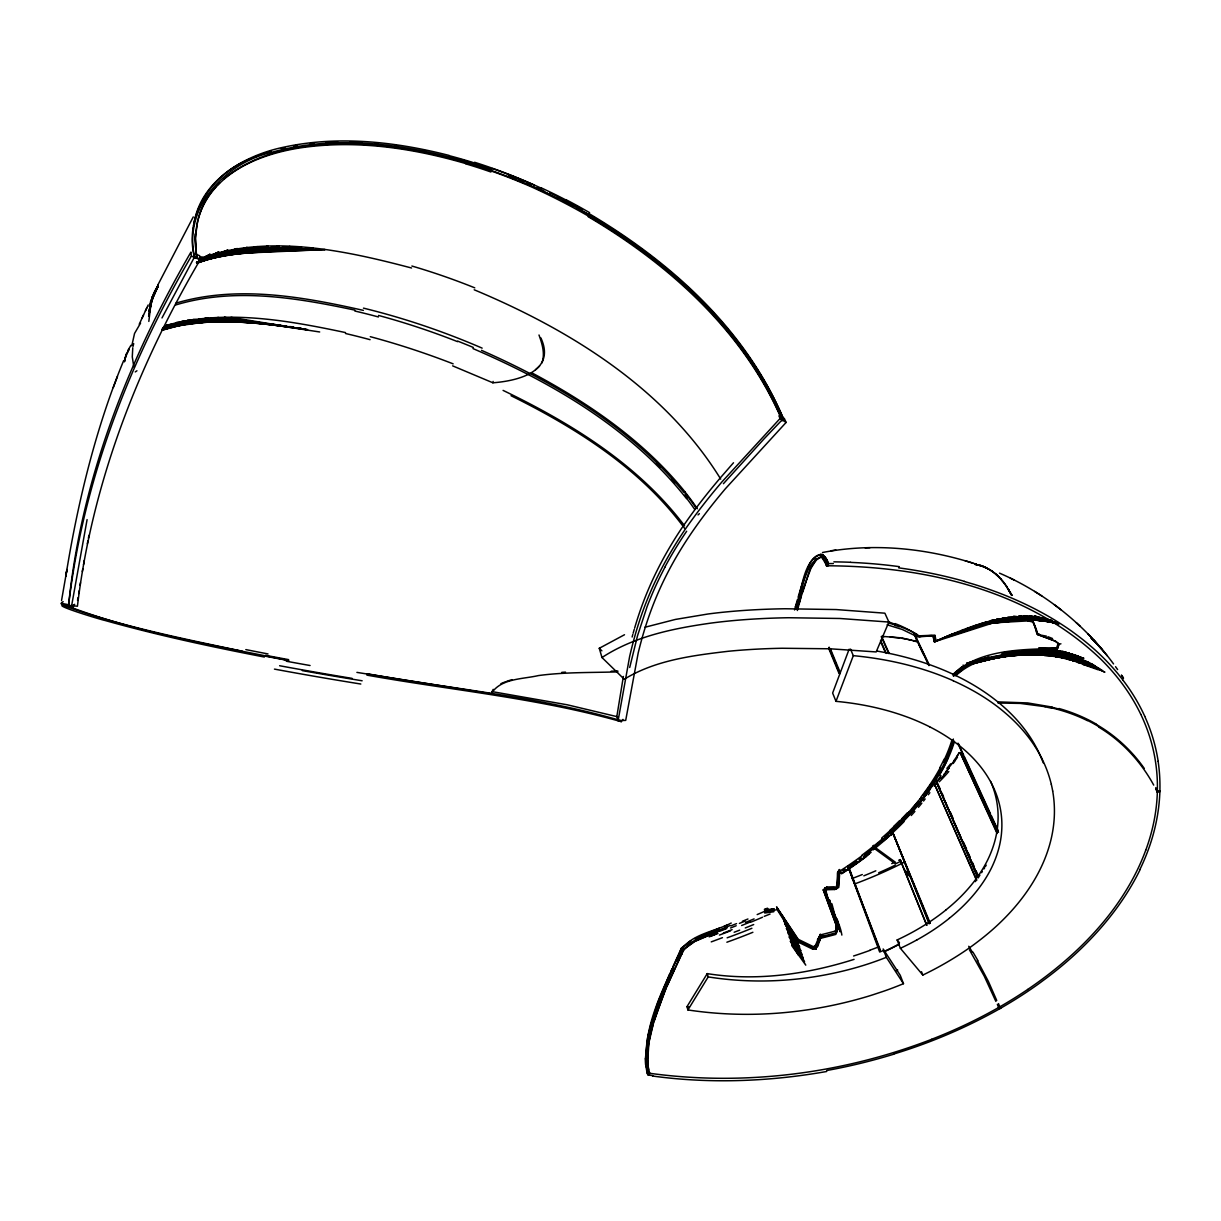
<?xml version="1.0" encoding="UTF-8"?>
<svg xmlns="http://www.w3.org/2000/svg" width="1221" height="1221" viewBox="0 0 1221 1221"><rect width="100%" height="100%" fill="white"/><g stroke="black" fill="none" stroke-linecap="round" stroke-linejoin="round"><path stroke-width="1.5" d="M645.39 1058.775L647.695 1037.362M195.024 234.05L195.818 250.229M835.622 931.318L836.11 924.923L823.305 889.941L824.816 889.346L838.049 925.472L836.461 932.829L836.538 925.961L823.305 889.941L826.663 887.026L834.401 886.782M839.499 869.917L837.957 872.298L837.392 883.378M840.674 871.382L839.132 873.748L838.384 886.156L836.629 888.766L835.515 887.408L837.27 884.782M836.461 932.829L835.683 930.234L837.148 925.884M192.949 232.204L193.3 227.854M131.792 345.802L134.554 333.44L140.598 323.046M132.784 347.726L132.28 356.883L133.806 366.788M148.825 321.428L150.946 303.815L148.641 316.315L152.594 297.039L148.87 311.37L155.052 290.674L158.303 284.737L149.496 306.608L150.519 302.045L153.663 293.498L158.242 285.699M193.59 225.977C199.267 181.364 243.605 155.357 284.035 147.131C338.614 135.287 395.528 141.758 449.13 155.433M781.333 416.498L784.34 418.482L786.095 422.451L725.396 488.736A580.83 393.208 -27.6 0 0 716.3 499.74A516.681 355.708 -27.2 0 0 707.6 510.76A470.848 328.052 -26.8 0 0 702.044 518.131A445.924 312.683 -26.6 0 0 696.687 525.503A424.236 299.114 -26.4 0 0 689.041 536.584A402.884 285.592 -26.2 0 0 681.883 547.695A389.591 277.06 -26.1 0 0 673.107 562.576A384.752 273.931 -26 0 0 667.124 573.778A389.621 277.091 -26.1 0 0 659.905 588.766A403.128 285.836 -26.2 0 0 655.067 600.045A434.02 305.708 -26.7 0 0 648.03 618.91A473.611 330.815 -27.3 0 0 644.367 630.25A522.329 361.187 -27.9 0 0 641.117 641.59A592.109 403.647 -28.9 0 0 638.201 652.93L625.701 720.39L618.101 720.665L629.624 656.562A631.303 427.762 -29.3 0 1 632.432 645.07A570.833 391.575 -28.5 0 1 634.493 637.393L635.576 633.546A495.054 344.933 -27.5 0 1 639.132 622.008A469.154 328.632 -27.1 0 1 641.727 614.316A445.894 313.873 -26.8 0 1 644.535 606.623A406.013 288.232 -26.2 0 1 687.148 526.51A444.658 312.591 -26.6 0 1 692.566 519.017A466.941 326.404 -26.8 0 1 698.107 511.507A491.529 341.407 -27 0 1 703.861 504.029L706.791 500.289A561.996 383.241 -27.4 0 1 715.888 489.102A616.758 414.575 -27.8 0 1 722.145 481.654L780.082 418.482L778.906 415.827M648.885 1043.238L647.664 1061.171M68.59 605.372C83.013 481.288 128.663 363.507 191.361 256.105L190.949 252.091C128.007 360.653 81.074 479.838 68.59 605.372L77.427 606.226C92.079 483.073 137.668 366.269 200.168 259.783L199.725 255.769L196.215 254.289M77.549 600.411L77.991 597.695M78.663 593.589L79.121 590.857M80.021 585.378L80.479 582.631M61.554 600.488L66.957 569.49L65.797 576.266C77.32 504.716 95.207 429.258 123.687 360.531M665.827 988.888C655.982 1015.46 643.055 1044.382 649.251 1073.228L648.305 1075.029L652.747 1075.609M82.326 571.596L82.799 568.833M83.516 564.667L84.249 560.5M649.16 1041.589L653.327 1023.717M826.419 565.75L826.205 562.484L827.884 562.27L828.464 563.598L828.097 565.613L826.419 565.75L826.205 562.484L827.884 562.576M623.382 676.449L616.849 716.391L618.101 720.665M125.153 357.982L124.435 361.843L126.282 354.182L125.153 357.982L129.029 349.313L126.251 354.288M1157.569 791.04L1159.874 790.75L1159.66 791.864L1157.355 792.154L1155.799 787.606M87.317 543.772L87.866 540.964M452.64 365.857L492.872 382.784L493.131 381.41M88.4 538.156L88.95 535.347M87.088 519.612L71.673 605.463L74.328 604.929M133.089 346.352L133.684 343.605M648.061 1035.561L648.458 1033.76M648.87 1031.928L649.313 1030.081M794.55 609.966L797.466 599.542M649.786 1028.204L657.997 1002.227L669.917 973.366M797.344 610.515L803.616 587.927L810.637 569.123M796.061 608.791C802.762 593.727 803.326 563.69 820.451 557.188M797.649 608.76L798.32 606.226M795.405 606.639C802.823 590.903 802.044 561.248 820.543 554.487M629.715 667.475L637.515 635.79L647.176 606.41A419.23 297.985 -26 0 1 651.083 596.642A396.443 283.18 -25.7 0 1 661.095 574.709L664.819 567.414M646.642 1064.987L647.374 1069.886L649.862 1073.396L648.992 1075.045L647.267 1073.625L648.763 1069.901L648.153 1066.33M798.992 603.754L800.991 596.626M541.971 362.851C545.253 353.647 542.139 343.773 538.995 334.997M633.165 633.18L634.248 629.334M798.137 597.145L801.449 586.019M819.734 940.842L821.229 935.683L820.359 934.172L815.475 945.298L813.507 946.748L798.259 939.315L776.541 906.882L798.748 940.872L813.842 948.229L816.452 946.092L821.229 935.683L817.78 946.397L812.881 949.251L797.679 941.849L777.09 909.599M836.126 929.593L837.133 926.159M647.267 1073.625L647.374 1069.886M1140.78 714.331A382.387 259.966 -19.1 0 0 1137.667 708.165A393.406 267.368 -18.8 0 0 1120.359 681.257A411.431 279.334 -18.5 0 0 1100.472 658.806C1028.265 589.804 924.358 566.193 827.121 565.781L827.762 563.568C823.503 546.52 810.683 557.524 807.92 568.33M653.891 1021.809L664.941 990.887L683.531 949.389L694.184 941.483L720.741 929.807M802.029 593.528C807.34 581.776 808.241 562.652 821.153 556.959L816.62 559.294L811.248 567.811M823.854 557.356L825.533 560.027L824.816 562.286L826.434 562.408L825.06 561.965L825.274 563.293L827.151 560.149L825.488 557.371M802.105 583.974L807.279 569.81M816.941 943.284L821.123 934.798M149.496 306.608L155.052 290.674M673.168 966.238L681.364 948.107L690.094 941.208M729.837 925.579C713.705 933.989 690.491 936.309 681.73 953.784L679.624 953.021C688.842 934.157 714.056 932.127 731.226 923.03M679.624 953.021L681.303 948.473L690.842 941.269M681.73 953.784L682.737 951.098M777.472 908.989L797.313 940.338L815.964 949.236L819.642 939.056L822.084 935.729M113.309 387.561L117.46 376.465M849.144 649.19L832.63 693.04L835.988 701.342A281.425 189.82 -17.9 0 1 905.188 716.315L908.851 717.643A275.702 186.157 -18 0 1 922.923 723.565A272.451 184.066 -18 0 1 929.608 726.77M835.988 701.342L853.296 655.692L850.503 649.084M666.788 986.461L681.944 953.754L681.471 952.029L680.112 951.907C663.614 988.232 642.322 1026.602 646.52 1067.795M644.749 627.304L675.396 619.429L707.997 613.995A395.619 268.681 -17 0 1 722.374 612.301L727.197 611.828A457.539 305.433 -16.7 0 1 741.712 610.607A506.349 333.516 -16.4 0 1 751.434 609.966A528.662 346.108 -16.2 0 1 761.141 609.462A563.446 365.415 -16 0 1 770.817 609.096A583.775 376.526 -15.9 0 1 785.24 608.76L836.095 609.554L884.889 613.186L888.888 622.054L876.159 651.938L830.066 648.794L782.02 648.259A544.673 349.893 -16 0 0 763.964 648.809A514.499 333.226 -16.2 0 0 754.929 649.251A485.866 317.155 -16.3 0 0 745.924 649.816A455.448 299.786 -16.5 0 0 736.965 650.488A424.42 281.761 -16.7 0 0 728.082 651.297C692.582 655.494 655.28 660.164 624.252 679.242L601.984 657.524L599.267 648.29L624.511 634.737M668.208 980.387L669.2 978.097M669.383 977.288C658.241 1003.494 646.565 1030.783 646.291 1059.706M491.727 692.612L493.192 689.331M158.303 284.737L150.519 302.045L154.731 293.895M139.24 324.237L148.184 304.945M670.97 971.046L672.054 968.696M142.094 318.025L143.513 314.987M145.391 310.912L146.795 307.906M672.542 970.344L673.626 967.994M677.029 960.881L680.585 953.632L680.112 951.907M827.716 564.361L825.06 561.965L827.685 561.263L826.037 564.575L827.716 564.361L828.097 565.613M158.196 284.325L193.254 216.926M161.996 317.948L194.398 257.158C184.035 215.323 211.859 173.245 250.824 158.684M647.695 1074.862L648.305 1072.084M127.701 350.763L130.922 345.329M157.097 288.446L151.908 297.68L155.937 291.392M840.842 871.794L839.605 873.961L838.751 887.484L834.721 889.499L826.968 889.727L823.87 891.467L827.594 888.598L837.209 887.621L838.049 874.221L840.369 870.802L839.315 869.505L837.469 872.756L837.209 887.621L834.721 889.499M830.387 648.809L840.292 672.756L839.789 673.595L829.135 647.191M835.332 931.165L837.499 927.578L838.384 928.494L836.217 932.05M916.94 641.391L914.239 633.684L928.906 664.163M914.941 633.852L913.751 634.477M903.479 983.683L886.339 957.325L883.149 948.961L900.274 975.335L903.479 983.683A265.003 182.417 -20.2 0 1 888.445 989.529A263.461 181.242 -20.2 0 1 883.348 991.33L873.015 994.749A278.113 192.246 -20.3 0 1 867.81 996.382C809.782 1013.781 747.893 1019.031 687.927 1009.95L686.98 1006.669L707.218 973.625C756.394 981.455 806.913 974.312 854.074 959.37M687.927 1009.95L708.195 976.907L707.218 973.625M817.444 939.758L820.222 935.271M934.63 781.608L935.835 779.67M883.79 950.381A207.372 96.077 -21 0 1 879.669 951.998L847.862 866.071L880.249 949.77M880.158 951.327L848.519 866.193M929.135 923.885L892.108 831.058L930.265 923.32M892.749 831.196L891.666 831.745M977.227 876.663L935.469 779.532L939.819 788.125M65.354 605.601L72.802 607.173L74.679 604.303M929.837 785.82L931.15 783.897M156.746 289.026L153.663 293.498L157.188 288.98M930.616 787.194L928.433 790.338M955.188 760.744L953.158 763.507M814.514 559.004L815.124 558.18M1006.592 586.507L1011.873 595.329L1007.752 588.476M366.895 675.121C451.663 690.292 538.14 698.061 621.199 721.672L622.969 719.383M158.165 286.63L155.784 289.499L158.303 286.798M216.178 186.401C198.397 205.128 192.231 232.601 197.024 257.631L194.398 257.158M723.412 483.684L764.117 438.797L782.188 419.795L783.5 420.039L774.816 400.717M539.59 366.025L535.485 369.81M733.5 462.759L720.573 477.594A615.476 414.484 -27.8 0 0 714.316 485.042A560.821 383.15 -27.5 0 0 705.25 496.214L702.319 499.938A490.491 341.315 -27 0 0 696.596 507.417A465.949 326.297 -26.8 0 0 691.071 514.926A443.711 312.5 -26.6 0 0 685.744 522.435A405.143 288.141 -26.2 0 0 683.073 526.175M943.818 774.572L944.672 773.641M683.226 949.755L694.963 941.406L726.77 927.823M902.64 821.061L904.089 819.566M900.106 820.771L902.029 818.803M940.307 778.235L936.202 781.822L978.189 877.64A179.746 122.848 -20.1 0 0 979.898 875.182M899.007 824.022L897.038 825.976A186.721 104.777 -36.9 0 1 884.63 837.347M217.277 185.134L219.719 182.784M1056.028 648.504C1021.946 649.374 978.815 649.358 952.792 674.587L953.464 676.098M962.041 666.666L953.509 674.526M956.623 674.389L967.383 665.186L1013.033 653.739L974.205 663.171L1004.242 655.28M698.03 514.911L699.389 513.675M955.753 675.732C980.57 652.304 1022.664 652.701 1054.837 650.686M917.719 642.048L928.372 664.041M223.382 179.243C261.782 147.314 314.789 142.323 362.851 144.307C421.016 147.588 477.96 163.492 531.196 186.767C636.309 234.386 735.546 311.492 782.188 419.795M872.633 846.122L873.702 845.314M998.656 1007.646L999.785 1006.867L1001.022 1007.844L999.892 1008.622L998.656 1007.646L997.343 1004.349M135.256 371.932L136.935 370.787M198.916 258.852C267.155 233.593 343.315 250 411.569 268.01M601.984 657.524C634.432 636.278 673.397 628.388 711.233 623.061A397.329 268.727 -17 0 1 725.671 621.352L730.509 620.863A459.478 305.433 -16.7 0 1 745.1 619.627A508.485 333.486 -16.4 0 1 754.853 618.986A530.876 346.062 -16.3 0 1 764.605 618.467A565.796 365.354 -16 0 1 774.328 618.085A586.187 376.434 -15.9 0 1 788.812 617.734L839.895 618.482L888.888 622.054M823.305 889.941L826.037 888.155M198.916 260.622L210.119 254.151L200.198 259.63M898.687 860.24L900.304 859.767L926.876 925.32M197.085 262.652L218.742 251.892L196.505 262.469M694.749 938.705L719.215 928.219M891.727 863.644L893.131 862.972M934.309 639.682L935.393 641.559C971.702 625.06 1011.461 609.218 1051.922 620.558M818.711 554.822L821.611 554.303A35.073 10.974 88.9 0 1 823.305 554.975M932.92 635.943L934.401 641.788L951.892 634.233L991.07 622.191M887.118 624.786L902.288 629.471L917.658 636.935L933.256 635.759L934.401 641.788L951.892 634.233M196.703 263.293L227.823 250.03L197.191 262.515M500.931 683.653L505.357 681.837M1032.569 620.97A300.763 154.853 -28 0 1 1035.255 627.899A291.956 150.336 -28 0 1 1036.598 632.631L1037.468 634.493L1039.102 633.836M581.471 210.638C666.3 258.959 744.428 327.915 783.653 419.108L781.806 419.841C744.032 331.761 669.429 264.575 588.171 216.682M782.051 420.741L783.882 420.009L783.653 419.108M198.916 258.013L201.969 256.807M252.274 158.013L259.951 154.975M724.251 926.22L726.785 925.228M931.699 1039.3C842.368 1073.793 744.23 1086.293 649.251 1073.228M161.889 330.281L184.569 324.206L162.347 329.624M197.97 262.881L237.317 248.519L196.902 262.607M765.552 911.828L768.055 910.927M827.685 561.263L824.816 562.286L822.985 559.187M934.401 641.788L993.238 622.863L1031.47 620.695L1033.47 622.847A297.817 153.144 -28.1 0 1 1036.751 632.157M980.142 660.103L988.918 657.035M764.392 909.294L767.551 908.195M948.992 636.446L985.179 624.404L955.158 633.516L991.788 622.512C1011.751 617.536 1033.088 615.094 1052.838 622.573L1028.326 617.75L1007.859 617.093M261.492 154.365L271.169 151.19M175.855 304.914C234.173 287.271 296.581 297.71 354.868 310.134M176.038 303.113C237.21 284.951 302.518 296.657 363.37 310.378M933.638 639.987L935.301 639.453M197.1 262.958L247.222 247.405L196.52 262.393M506.822 681.242L512.057 679.654M213.538 321.734L166.361 325.351C225.046 309.111 287.179 320.207 345.528 332.585M162.057 330.143L176.511 325.778L162.042 329.517M765.643 910.698L768.681 909.782M766.498 910.958L769.154 910.225M765.155 909.431L767.811 908.714M987.972 657.554L966.559 663.293L980.295 659.416M1002.243 653.723L1018.497 650.961L1003.967 652.548L1018.726 651.007M967.383 665.186L1009.553 653.876M987.835 657.478L973.458 661.248L980.646 659.508M1002.197 653.693L1018.711 651.068M196.612 262.546L257.478 246.642L208.715 258.745L278.968 246.23L217.857 256.349M199.679 260.989L205.097 259.646M1009.355 652.548L1012.957 651.678L1009.309 652.533M1060.927 643.803L1059.248 644.215L1054.868 641.056L1037.468 634.493L1036.827 632.127M648.168 1072.664L649.557 1072.328M822.527 552.503C873.641 542.658 927.273 548.122 976.541 564.316M199.756 261.08L268.071 246.26L212.423 257.662M281.303 148.474L284.829 147.726M162.454 328.785L184.569 324.206M162.301 328.937L193.086 322.97L187.973 323.702M1014.819 653.327L1053.692 651.907L1072.328 653.937L1049.907 651.388L1014.819 653.327L1046.076 650.976L1069.352 653.037C1039.575 649.496 1009.843 654.288 980.951 661.37L1020.023 652.914L1049.907 651.388L1066.345 652.228L1038.277 650.442L1060.21 650.824L1042.2 650.656L1013.186 653.525L1046.076 650.976L1063.293 651.48L1042.2 650.656L1007.844 654.212M1025.167 652.655L987.621 659.798C1016.025 651.373 1046.107 650.076 1075.274 654.899L1057.432 652.533L1032.066 652.548M194.353 256.822L196.55 256.456L197.069 257.952L194.872 258.333C182.219 207.478 225.687 162.439 272.771 152.014C336.401 134.417 404.197 143.803 466.62 161.828M492.872 382.784C517.628 380.998 556.486 371.505 540.842 337.866M293.681 145.925L297.329 145.33M163.004 327.854L193.086 322.97M830.952 550.778L835.851 550.015M162.942 327.93L207.631 321.688M212.301 257.417L290.155 246.55L230.937 254.212M1013.567 655.646L1045.13 653.159L1083.897 658.241L1068.39 654.99L1040.231 652.808L1007.203 656.349L1040.231 652.808L1081.058 657.051C1052.395 650.106 1022.801 652.625 994.23 658.424L1030.249 652.548L1000.747 657.28C1026.327 652.838 1052.578 650.335 1078.189 655.936L1061.125 653.25L1032.066 652.594M223.535 255.158L227.228 254.685M310.317 143.544L314.072 143.101M209.539 321.657L163.568 326.77L202.03 322.054L196.673 322.603M1015.292 620.756L986.98 623.794L1011.873 620.848M223.809 255.403L301.587 247.237L241.025 253.022M233.455 253.739L237.24 253.373M166.361 325.351L207.616 321.764M1026.327 619.841L991.788 622.512L961.278 630.799L996.534 621.367L1026.327 619.841L1039.895 620.405L1010.5 618.879L985.118 622.145L1015.033 618.36L1039.895 620.405M826.785 563.72L828.464 563.598M233.501 254.075L313.232 248.245L243.315 252.732M63.171 601.694L61.569 602.609M561.767 672.359L565.521 672.13M992.856 621.657L1027.548 619.642M209.997 321.764L171.215 323.886L218.025 321.764M1014.743 651.236L1018.512 651.037M617.78 671.871C591.315 672.74 564.728 672.008 538.4 675.579C522.695 679.227 500.427 678.311 491.254 693.787L356.898 672.389M1023.961 617.795L996.641 619.169L1019.52 617.994L1049.663 621.871L1023.961 617.795L1046.458 621.291L1019.52 617.994L990.918 620.543L1015.033 618.36L1043.192 620.787M1049.953 653.678L1019.856 655.143C1045.222 653.052 1073.061 652.014 1095.435 666.117L1068.573 657.28L1045.13 653.159M232.005 253.617L237.698 253.373M241.499 253.205L325.091 249.603L259.02 251.892M617.841 671.001L611.202 671.199M1046.519 648.962L1055.936 648.565M325.671 142.216L337.561 141.789M242.017 252.472L251.465 252.152M208.44 321.749L176.312 322.573L226.587 321.734M998.137 701.892L1027.685 702.93L1052.105 707.066M997.954 703.006L1020.283 703.418L1045.084 706.684M1027.441 651.495L1056.837 650.885L1056.165 648.794A225.931 73.718 -28.6 0 0 1057.874 644.291M865.094 547.786L869.917 547.71M1002.288 618.009L1028.326 617.75L1049.663 621.871M1053.509 648.962L1038.705 648.305L1056.226 648.122M217.17 321.444L181.624 321.413L252.152 322.085L246.825 321.779M827.762 563.568L833.333 563.568M1038.201 654.975L1064.025 656.15L1082.325 659.706L1059.401 655.158L1032.172 654.807L1059.401 655.158L1078.906 658.378L1054.715 654.334L1026.067 654.868L1054.715 654.334L1075.457 657.142L1064.773 654.074L1035.271 652.609M1038.277 650.442L1060.21 650.824M1038.705 648.305L1057.417 648.641L1039.01 648.9L1050.197 648.962M1056.837 650.885L1027.029 650.335L988.964 657.432L963.705 666.651L963.125 665.033M882.6 636.706L883.897 636.736M228.006 321.459L187.134 320.39L251.679 322.588L198.779 318.818L276.16 324.847M239.148 321.749L252.152 322.085M202.35 319.108L207.967 319.307M349.694 141.804L362.072 142.247M232.707 321.489L192.857 319.536L264.774 323.596L257.249 322.939M238.4 321.764L251.679 322.405M890.277 637.041L899.877 638.049M825.533 560.027L827.151 560.149M253.693 322.68L204.884 318.238L285.867 326.19M257.448 323.016L264.957 323.702M270.589 324.221L276.221 324.725M680.585 953.632L681.944 953.754M289.636 326.556L293.406 326.923M374.633 143.132L378.266 143.513M265.384 323.794L211.172 317.811L293.864 327.503M269.124 324.206L276.602 325.03M280.342 325.442L285.958 326.053M297.619 327.945L301.389 328.388L297.726 327.823M284.676 326.144L217.628 317.521L307.646 329.716L304.075 329.044M288.415 326.633L294.002 327.35M934.324 635.958L931.425 635.576A215.69 175.03 -68.2 0 0 919.856 636.477M394.719 145.452L398.412 145.94M648.565 1073.213L649.862 1073.396M292.933 327.426L224.237 317.384L319.688 331.975M296.642 327.961L300.351 328.51M686.98 1006.669L688.751 1006.928M62.378 603.51L68.483 604.7M708.195 976.907C757.692 984.752 808.867 981.135 856.989 967.353A226.099 156.059 -20.2 0 0 861.293 966.07L862.728 965.643A221.856 152.946 -20.2 0 0 873.992 961.934A213.919 147.1 -20.2 0 0 880.89 959.431L882.264 958.912A212.851 146.352 -20.2 0 0 886.339 957.325M491.834 691.574L567.322 704.807L617.536 716.773M230.998 317.368L306.868 329.746M902.166 638.385L906.593 639.178M367.246 673.748C451.617 689.102 537.927 696.413 620.497 720.512L621.199 721.672M1069.657 654.609L1073.198 655.204M1037.468 634.493L1046.458 636.156M288.477 660.454C213.309 645.07 136.34 632.829 64.621 604.899M264.362 657.035C210.699 646.687 157.219 635.149 104.594 620.36C103.648 620.466 37.912 600.808 71.322 606.074L72.802 607.173M422.573 150.168L426.312 150.9M1028.021 620.97L1033.195 621.993A297.68 153.419 -27.9 0 1 1037.346 632.615M242.307 651.251C182.25 638.369 121.23 626.556 63.523 605.448M935.011 780.234L936.11 779.67A167.674 99.008 -35.8 0 0 941.727 769.963M907.661 639.392L911.843 640.353M1051.54 620.421L1034.492 615.964L1056.302 622.802M1073.503 658.623L1077.151 659.599M912.85 640.613L916.773 641.742M1057.355 623.794L1036.888 618.131L1018.772 615.933L1041.086 618.574L1057.264 623.687M459.218 159.081L464.163 160.485M465.873 163.614C412.149 147.924 355.082 139.484 299.328 148.031C261.676 154.044 220.329 170.268 202.747 206.67A103.419 88.11 32.4 0 0 197.543 221.566L195.345 238.126L196.55 256.456M964.346 581.486L973.854 584.294A462.606 312.194 -17.6 0 1 987.774 588.858L992.307 590.476A449.862 304.258 -17.8 0 1 1071.962 631.394L1075.289 633.867A433.562 293.849 -18.1 0 1 1088.14 643.955A420.665 285.47 -18.3 0 1 1118.177 674.038L1122.771 679.853M679.838 952.472L682.218 953.174M917.704 636.019L919.856 636.675M965.078 560.698L973 563.171M894.962 625.335L899.297 626.739M467.46 161.462L490.476 168.971M1058.607 624.145L1041.086 618.574L1024.098 615.705L1045.207 619.169L1058.729 624.038M918.1 641.742L901.357 637.866L881.562 636.309L889.041 653.174M1095.435 666.117L1077.441 660.042L1055.722 656.791L1073.045 658.577L1088.979 662.698L1068.573 657.28L1044.138 655.356L1064.025 656.15L1085.683 661.156L1068.573 657.28L1049.984 655.967L1073.045 658.577L1092.23 664.361L1077.441 660.042L1061.354 657.844L1081.76 661.675L1098.579 667.994L1081.76 661.675L1066.895 659.126L1085.988 663.461L1101.663 669.978L1085.988 663.461L1072.328 660.622L1090.155 665.414L1104.684 672.069L1090.155 665.414L1077.639 662.362L1094.23 667.521L1082.859 664.331L1098.213 669.81M1087.758 663.659L1091.253 664.896M1058.47 623.977L1045.207 619.169L1029.334 615.72L1049.266 619.932L1056.089 622.71M680.326 951.861L682.432 952.639M1047.969 636.736L1052.502 638.522M508.455 175.656L516.59 178.877M474.206 289.789C570.283 329.929 664.941 388.644 720.711 479.09M191.361 256.105L200.168 259.783M810.301 946.428L815.964 949.236M518.223 179.533L523.061 181.593M526.282 182.967L531.12 185.043M472.97 348.58C553.159 383.028 631.776 429.105 686.492 498.58M481.501 350.32C556.974 383.623 630.463 427.548 683.531 491.91M999.495 573.137C1044.672 592.612 1084.401 624.328 1113.552 663.934M537.515 187.958L543.925 190.873M807.31 945.283L811.248 947.145M503.083 390.399C571.245 423.229 638.354 464.636 684.584 525.824M511.019 395.711C576.48 428.128 640.888 468.803 684.722 528.495M1014.163 580.036L1010.316 578.144M986.064 567.689L987.987 568.696M562.82 200.229L573.687 205.983M531.501 372.664C588.965 403.205 644.032 441.086 685.21 492.109M576.77 207.677L581.394 210.195M989.712 569.658L985.988 567.811A103.174 64.133 -59.6 0 0 978.784 565.033A100.412 62.271 -58.5 0 1 980.6 565.659M587.469 213.706L590.506 215.461M917.169 634.783L918.986 635.836L934.904 635.149A183.867 97.741 -39.1 0 1 936.019 641.284M589.102 213.644C671.153 262.21 746.87 330.326 783.882 420.009M1096.29 724.435C1115.246 735.332 1131.684 750.503 1144.245 768.406M593.528 217.216L596.52 219.032M599.496 220.864L605.463 224.496M822.618 557.402L823.626 558.119M1098.976 727.258C1122.007 741.147 1140.841 761.538 1153.708 785.088M989.544 569.551L993.085 571.871A112.515 69.933 -59.9 0 0 987.926 568.803M61.798 604.166L61.172 603.769A81.502 2.473 16.6 0 1 62.149 603.433M1034.614 591.407L1041.834 595.97M611.309 228.281L615.705 231.105M780.082 418.482L786.095 422.451M617.17 232.051L627.197 238.858M991.162 570.726L994.718 573.107M631.44 241.85L635.637 244.856M639.85 247.863L645.314 251.984M648.061 254.044L654.792 259.279M992.826 571.871L994.627 573.229A125.336 77.869 -60 0 1 999.312 577.564M1054.288 604.624L1061.278 609.966M822.008 557.325L823.671 558.897M658.791 262.454L661.461 264.575M1059.217 644.032L1055.631 641.193L1038.918 634.966L1037.117 632.722M895.497 862.301L874.419 846.916L873.336 847.74L894.428 863.11M815.475 945.298L816.452 946.092L812.881 949.251L813.507 946.748M994.459 573.107L996.321 574.45M666.635 268.91L678.113 278.77M904.547 869.932L909.004 873.915M996.138 574.328L1000.961 578.998M996.061 574.45L999.266 577.274M905.723 872.71L910.149 876.754M1080.173 626.266L1076.312 622.695M687.454 287.24L694.306 293.742M599.267 648.29L601.877 650.854M656.501 463.049L660.378 466.91M706.211 305.662L713.827 313.736M1094.077 640.369L1087.88 633.836M999.175 577.38L1000.869 579.105M671.474 478.678L675.015 482.646M1103.937 651.663L1093.924 640.247L1107.34 655.86M1000.777 578.891L1002.441 580.708M1000.686 578.998L1006.501 586.278M719.993 320.543L724.755 326.053M945.802 910.072A161.141 109.753 -20.4 0 1 940.414 914.27A163.385 111.355 -20.3 0 1 934.813 918.329A167.643 114.408 -20.3 0 1 929.013 922.282A171.749 117.323 -20.3 0 1 919.917 927.945A177.366 121.367 -20.3 0 1 913.629 931.562A182.692 125.198 -20.2 0 1 903.861 936.705A189.453 130.098 -20.2 0 1 897.13 939.956L899.495 942.78M897.13 939.956L900.381 948.305L922.832 975.06A238.263 162.698 -20.3 0 0 951.418 959.584A224.985 153.083 -20.3 0 0 970.252 947.267A219.047 148.84 -20.3 0 0 977.334 942.017A214.148 145.299 -20.4 0 0 990.796 931.15A208.348 141.193 -20.4 0 0 1008.882 913.781A205.22 138.919 -20.5 0 0 1045.924 856.013A213.583 144.78 -20.3 0 0 1051.892 835.591A224.115 152.121 -20.1 0 0 1054.425 811.553A237.332 161.279 -19.8 0 0 1052.685 791.071M727.136 328.8L735.073 338.568M1002.258 580.586L1003.891 582.509M837.957 872.298L839.132 873.748M685.027 494.795L687.133 497.527M738.323 342.796L749.786 358.425M1003.799 582.615L1005.31 584.401M777.182 908.912L780.28 913.155M1115.536 666.666L1117.612 669.566M791.62 945.451L805.768 965.139L788.98 936.873L803.326 957.966L786.37 928.403L800.915 950.854L785.103 924.221L782.569 915.964L799.709 947.328L783.821 920.085L798.519 943.818L789.651 928.021L798.503 955.234L790.292 941.147L804.547 961.553L787.667 932.63L802.121 954.41L785.103 924.221M1005.204 584.508L1006.684 586.401M1121.427 675.152L1123.503 678.235L1121.611 675.396M750.747 359.874L758.333 371.413M1006.409 586.385L1011.797 595.436M760.134 374.328L761.935 377.228M969.459 949.862L984.248 976.144L995.878 1001.388M1007.936 588.598L1011.644 595.253M826.663 887.026L827.594 888.598L825.365 890.887L824.816 889.346M841.864 935.088C839.361 918.726 827.441 905.707 825.93 889.117L824.77 887.698L825.93 894.81L832.02 910.759L830.463 905.57M763.674 380.143L767.856 387.454M977.319 960.5L988.4 981.455L996.748 1000.472M768.696 388.919L774.099 399.236M1155.631 788.72L1157.355 792.154M825.365 561.691L827.121 565.781M914.239 633.684L928.952 665.613M918.513 643.757L923.229 653.998M958.271 743.36L963.735 755.295M964.468 756.898L990.475 813.751M991.238 815.445L998.183 830.616M957.829 743.375L998.488 832.34M996.809 831.898L960.118 752.487L997.084 833.5M881.272 636.675L888.735 653.54M880.539 640.445L886.263 653.388M880.967 642.429L885.256 652.136M942.047 793.192L943.528 796.58M950.289 811.996L953.326 818.925M963.644 842.459L966.544 849.068M967.994 852.38L970.222 857.463M972.45 862.53L973.931 865.918M976.159 871L977.639 874.389M936.583 781.898L944.688 800.381M945.436 802.09L952.929 819.199M953.693 820.939L961.324 838.354M962.041 839.972L969.871 857.859M970.603 859.508L976.403 872.756M935.469 779.532L978.464 877.64M976.8 880.188L933.76 782.447L976.418 880.097A181.044 123.764 -20 0 1 975.274 881.623M828.952 647.603L839.789 673.595M829.135 649.465L839.025 673.427M892.108 831.058L929.669 923.305M929.395 923.091L892.337 831.577A184.096 104.411 -36.7 0 0 902.914 821.229M900.045 859.553L926.617 925.121M648.519 1073.87L648.992 1075.045M998.488 1003.586L999.785 1006.867M921.519 971.733L922.832 975.06M847.862 866.071L880.234 951.373M1032.6 620.283L1033.47 622.847M832.569 912.438L836.95 925.884M831.913 903.784L838.384 928.494L829.486 899.938L840.124 931.776L837.179 919.092M647.023 1070.313L647.618 1072.725M647.573 1068.772L647.847 1070.069M195.986 251.74L197.069 257.952M645.68 1064.605L646.855 1071.687M632.127 637.011A569.627 391.468 -28.5 0 1 632.814 634.462M634.63 628.052A494.017 344.81 -27.5 0 1 637.789 617.811A468.162 328.525 -27.1 0 1 640.384 610.118A444.948 313.766 -26.8 0 1 643.177 602.441A405.143 288.141 -26.2 0 1 682.234 527.426M449.084 155.647A550.839 519.383 71.2 0 1 474.42 162.958M465.827 163.858A564.285 532.02 71.1 0 1 490.949 172.008M466.666 161.63A566.391 534.432 71.8 0 1 491.895 169.811M474.603 162.286A576.602 544.444 72 0 1 516.59 177.457A593.147 558.897 70.7 0 1 541.361 188.248M491.376 170.543A581.455 548.763 71.8 0 1 524.648 183.409M492.277 168.483A585.821 553.006 72 0 1 533.913 184.966M524.725 183.165A592.124 556.776 69.7 0 1 557.325 198.199M533.241 186.782A594.673 558.546 69.1 0 1 549.526 194.337M541.468 187.958A596.016 558.959 68.4 0 1 565.766 199.908M550.122 192.826A593.284 554.136 67 0 1 582.066 209.401M557.524 197.68A587.728 547.573 66.1 0 1 589.148 214.682M565.888 199.618A589.606 548.473 65.6 0 1 589.59 212.652M354.838 311.019A599.557 467.353 33.9 0 1 378.403 316.956M363.476 308.135A619.825 482.051 33.8 0 1 482.158 348.138M378.525 315.445A624.053 486.279 33.8 0 1 457.57 341.651M457.692 341.117A608.348 462.988 33.2 0 1 473.29 347.451M684.004 491.804A209.203 116.239 34.8 0 1 696.168 508.119M685.134 492.124A209.676 121.825 34.2 0 1 697.359 508.73M686.828 498.534A203.251 110.714 35.3 0 1 694.703 509.401M64.133 605.601A82.585 1.725 15.2 0 1 67.491 606.196M268.025 653.937A600.076 112.698 8.2 0 1 245.818 649.587M288.721 660.592A638.4 119.78 8.2 0 1 265.72 656.272M288.644 659.63A635.225 119.337 8.2 0 1 265.598 655.311M360.821 684.035A667.643 119.627 8.2 0 1 274.45 669.108M310.073 665.521A655.723 120.513 8.3 0 1 286.263 661.217M362.133 680.784A668.696 110.211 8.4 0 1 302.274 670.604M411.874 266.025A620.36 532.295 42.2 0 1 474.755 287.851M352.136 678.388A668.177 117.292 8.3 0 1 279.609 665.735M664.728 567.399A402.182 286.92 -25.7 0 1 686.66 531.242M345.512 333.501A608.47 448.473 30.9 0 1 370.1 339.682M370.284 336.675A627.426 463.675 31 0 1 453.128 363.843M987.911 568.833A108.226 67.277 -58.7 0 0 984.355 567.2A103.22 64.179 -59.6 0 0 978.937 565.201M980.86 565.628A104.502 64.972 -59.6 0 1 986.263 567.78M980.707 565.445A104.426 64.911 -59.6 0 1 986.095 567.643M977.029 564.85A101.221 62.836 -58.7 0 1 980.784 565.796M974.938 564.361A100.412 62.271 -58.5 0 1 976.861 564.713M977.09 564.697A98.962 61.538 -59.4 0 1 978.967 565.155M975.014 564.178A100.229 62.332 -59.6 0 1 976.922 564.56M975.152 564.407A98.458 61.111 -58.9 0 1 977.059 564.758M900.9 861.187A188.431 71.291 -17.2 0 1 895.237 863.995M895.085 865.246A189.56 70.482 -17.4 0 1 878.647 872.801M875.808 870.817A192.811 65.262 -18.1 0 1 863.827 875.823M899.144 944.001A209.554 144.368 -19.8 0 1 891.62 947.878A216.148 149.191 -19.8 0 1 883.912 951.556M862.301 874.541A195.436 60.775 -18.5 0 1 851.846 878.632M905.341 861.644A192.414 70.711 -17.5 0 1 855.845 883.516M899.328 944.245A203.876 140.217 -19.9 0 1 893.299 947.359A212.637 146.596 -19.8 0 1 890.262 948.885A217.063 149.847 -19.8 0 1 884.065 951.831M934.202 782.493A169.78 99.801 -36 0 1 931.058 787.255M928.769 790.399A172.665 100.671 -36.2 0 1 914.086 809.08M913.629 808.913A177.366 101.816 -36.6 0 1 903.952 819.489M901.754 820.604A184.05 103.312 -36.9 0 1 891.284 830.814M934.508 782.569A172.39 100.748 -36.2 0 1 910.347 813.842M910.072 813.72A175.61 101.374 -36.4 0 1 905.86 818.268M905.051 817.887A180.113 102.243 -36.7 0 1 902.182 820.848M959.202 752.655A195.207 77.961 -21.5 0 1 953.738 760.866M954.105 760.82A190.323 75.641 -21.7 0 1 948.381 768.146M949.038 768.085A183.028 72.909 -21.5 0 1 945.878 771.764M948.793 771.519A181.624 72.939 -21.2 0 1 939.224 781.776M986.202 865.155A179.746 122.848 -20.1 0 1 985.469 866.422M984.706 867.688A179.746 122.848 -20.1 0 1 983.943 868.94M982.371 871.443A179.746 122.848 -20.1 0 1 981.562 872.694M959.355 752.685A197.894 79.212 -21.5 0 1 957.035 756.333M957.508 757.096A197.604 79.106 -21.5 0 1 955.631 759.859M950.64 763.812A188.263 73.901 -22.3 0 1 946.885 768.375M948.839 768.177A181.929 72.573 -21.6 0 1 946.473 770.939M947.053 770.894A180.8 72.268 -21.5 0 1 944.581 773.656M943.741 775.442A178.632 71.367 -21.5 0 1 941.086 778.22M897.71 970.039A265.125 132.234 -21.2 0 1 896.122 970.68M877.762 947.237A211.691 97.024 -21 0 1 869.84 950.213M869.886 950.411A221.81 110.989 -21 0 1 853.571 955.997M876.739 651.022A332.921 225.9 -17.9 0 1 949.404 672.573A325.961 221.444 -18 0 1 966.086 680.814L970.054 683.027A316.117 215.079 -18.2 0 1 992.047 697.389A308.531 210.119 -18.4 0 1 1001.815 705.25A301.694 205.601 -18.5 0 1 1010.744 713.507A294.856 201.053 -18.6 0 1 1018.802 722.13A287.317 196.032 -18.8 0 1 1025.961 731.089A279.716 190.919 -19 0 1 1032.203 740.338A272.695 186.172 -19.1 0 1 1037.545 749.847A257.845 176.053 -19.4 0 1 1043.238 762.866M990.643 781.425A203.51 138.812 -19.4 0 1 991.711 783.974A195.177 133.12 -19.6 0 1 995.802 796.901A186.691 127.289 -19.7 0 1 996.855 802.151A180.937 123.336 -19.9 0 1 997.847 810.088A175.809 119.795 -20 0 1 998.091 815.399A170.94 116.422 -20.1 0 1 997.862 823.381A158.409 107.738 -20.3 0 1 987.545 860.225A151.847 103.19 -20.4 0 1 945.771 910.057M853.311 655.662A332.936 225.122 -17.9 0 1 880.356 659.218A334.249 225.931 -17.9 0 1 953.25 680.723M953.219 680.769A327.243 221.428 -18 0 1 969.962 688.995L973.946 691.178A317.368 215.079 -18.2 0 1 996 705.54A309.752 210.104 -18.4 0 1 1005.783 713.4A302.884 205.601 -18.5 0 1 1014.743 721.642A296.016 201.068 -18.6 0 1 1022.801 730.265A288.461 196.032 -18.8 0 1 1029.975 739.224A280.815 190.903 -18.9 0 1 1036.232 748.473A273.779 186.172 -19.1 0 1 1041.574 757.982M929.608 726.785A264.408 178.846 -18.2 0 1 953.723 741.361A253.937 171.993 -18.4 0 1 961.614 747.481A244.246 165.598 -18.6 0 1 973.29 758.333A235.668 159.92 -18.7 0 1 977.411 762.881A230.342 156.349 -18.8 0 1 981.241 767.536A225.58 153.174 -18.9 0 1 984.737 772.298A215.033 146.062 -19.2 0 1 993.314 787.087A204.319 138.812 -19.4 0 1 995.512 792.17A195.94 133.104 -19.6 0 1 999.602 805.112A187.424 127.289 -19.7 0 1 1000.655 810.362A181.654 123.336 -19.9 0 1 1001.632 818.299A176.496 119.795 -20 0 1 1001.876 823.61A171.612 116.422 -20.1 0 1 1001.632 831.593A159.035 107.738 -20.3 0 1 991.223 868.452A152.457 103.174 -20.4 0 1 949.221 918.345M1041.559 757.982A258.883 176.053 -19.4 0 1 1051.312 784.309M1051.296 784.325A246.596 167.659 -19.7 0 1 1052.685 791.071M949.251 918.375A161.767 109.768 -20.3 0 1 943.848 922.557A164.026 111.355 -20.3 0 1 938.232 926.647A168.315 114.392 -20.3 0 1 932.401 930.6A172.42 117.323 -20.3 0 1 923.259 936.278A178.083 121.352 -20.2 0 1 916.94 939.895M916.94 939.88A183.425 125.183 -20.2 0 1 907.127 945.039A190.217 130.098 -20.2 0 1 900.381 948.305M648.29 1066.131A26.267 9.539 -85.9 0 1 647.832 1061.049M646.703 1064.91A26.908 10.058 -85.5 0 1 646.352 1059.66M645.604 1064.681A29.487 11.6 -85.2 0 1 645.314 1058.821M669.276 976.968A498.855 189.82 -86.6 0 1 672.45 970.023M673.275 966.94A613.354 244.627 -88.4 0 1 676.693 959.828M972.878 952.029A135.607 40.247 53.2 0 1 977.96 960.729M968.741 946.275A127.747 37.561 53.2 0 1 972.191 951.876M1087.514 720.436A122.176 80.647 9.8 0 1 1099.343 726.968M1058.943 708.501A117.033 76.831 10 0 1 1096.504 724.251M1051.983 707.951A116.239 76.282 10 0 1 1087.346 720.604M1052.029 707.295A117.262 76.618 10.1 0 1 1058.714 709.019M1045.054 706.822A119.673 78.205 10.1 0 1 1051.861 708.302M823.29 555.326A33.41 10.195 87.2 0 1 825.442 557.829M823.839 557.478A34.28 10.424 87.1 0 0 822.206 555.586A34.356 10.684 88.4 0 0 820.543 554.502M820.466 557.081A31.593 9.982 -89.9 0 1 823.03 558.791M888.476 623.061A283.516 171.154 -52.8 0 1 895.176 624.969M899.541 626.373A277.396 164.53 -49 0 1 907.768 629.715M907.859 629.593A270.131 159.066 -47.1 0 1 917.322 634.569M1058.851 644.383A225.564 73.291 -28.6 0 1 1056.363 651.068M964.056 666.574A127.228 28.556 -37.8 0 1 953.769 676.083M963.232 666.697A129.38 30.372 -37.6 0 1 960.958 668.833M952.273 741.788A179.853 105.601 -36.3 0 1 951.617 743.864M954.44 741.635A171.261 101.358 -35.6 0 1 939.27 775.533M951.892 740.201A174.405 102.854 -35.9 0 1 944.581 759.111M952.197 743.772A170.238 100.61 -35.7 0 1 947.435 756.348M947.511 756.348A167.75 99.099 -35.8 0 1 939.117 773.168M944.154 759.141A167.765 98.703 -36 0 1 939.926 767.536M940.338 767.521A168.467 98.886 -36.1 0 1 921.275 796.672M938.384 773.152A167.628 98.26 -36.1 0 1 934.66 779.395M940.964 775.594A176.114 103.541 -36 0 1 934.279 786.278M929.868 792.643A176.114 103.541 -36 0 1 928.326 794.749M925.152 798.961A176.114 103.541 -36 0 1 923.519 801.052M921.855 803.143A176.114 103.541 -36 0 1 918.436 807.295M914.88 811.431A176.114 103.541 -36 0 1 911.217 815.521M893.223 833.439A176.114 103.541 -36 0 1 891.071 835.362M935.835 779.486A171.657 100.412 -36.2 0 1 905.387 818.467M921.657 796.764A173.214 100.717 -36.4 0 1 907.951 813.003M918.604 803.632A175.763 102.854 -36.1 0 1 916.879 805.707M907.401 812.759A177.625 101.694 -36.7 0 1 901.8 818.681M904.502 818.024A179.685 102.213 -36.7 0 1 898.763 823.885M899.679 820.543A182.814 103.205 -36.8 0 1 893.772 826.342M894.016 826.495A184.859 104.258 -36.8 0 1 889.941 830.326M890.17 830.478A188.583 105.632 -36.9 0 1 881.699 838.033M890.613 834.981A194.75 108.928 -36.8 0 1 872.878 850.03M885.088 837.728A195.421 107.952 -37 0 1 869.535 850.61M883.409 839.575A192.674 108.654 -36.7 0 1 881.196 841.467M882.508 838.735A198.474 109.539 -37 0 1 861.919 855.188M872.145 849.206A203.388 110.104 -37 0 1 865.201 854.593M871.016 852.365A211.355 113.797 -37.1 0 1 841.422 873.381M870.649 851.8A211.325 114.545 -36.9 0 1 868.268 853.647M865.872 855.463A211.325 114.545 -36.9 0 1 863.445 857.279M866.559 856.364A215.049 114.53 -37 0 1 841.651 873.748M862.224 855.6A214.224 113.294 -37.1 0 1 839.926 871.031M835.866 933.531A308.287 114.637 -22 0 1 820.39 937.499M835.912 934.37A310.912 115.674 -22 0 1 820.375 938.354M835.378 931.058A308.867 114.179 -22 0 1 819.978 935.011M823.381 935.912A310.989 116.056 -22 0 1 819.489 936.858M774.068 910.759A261.737 55.235 -18.2 0 1 765.002 912.056M773.824 911.721A263.767 55.952 -18.2 0 1 764.697 913.003M773.565 908.806A261.523 55.617 -18.2 0 1 764.499 910.088M765.475 910.973A284.142 78.281 -31.4 0 1 757.173 914.575M762.53 917.23A284.646 80.968 -31.6 0 1 750.991 922.099M751.892 928.281A285.76 79.197 -31.5 0 1 727.136 937.804M754.09 918.879A285.546 70.208 -30.5 0 1 745.558 922.404M750.243 921.992A288.003 66.667 -29.9 0 1 741.62 925.503M747.954 918.986A288.324 55.25 -28.7 0 1 742.383 921.275M745.008 921.138A290.354 50.153 -27.9 0 1 739.407 923.397M732.127 929.624A288.156 43.223 -27.3 0 1 723.366 933.042M736.522 923.625A288.644 44.918 -27.4 0 1 730.814 925.884M736.187 925.747A290.339 37.79 -26.5 0 1 730.524 927.991M726.999 927.533A286.889 30.861 -25.7 0 1 721.245 929.792M726.587 928.555A286.08 21.062 -24.6 0 1 720.909 930.799M717.948 933.439A286.462 14.545 -23.6 0 1 709.187 936.858M888.522 621.855A285.302 177.686 -58.3 0 1 894.489 624.099M895.008 623.58A272.542 163.004 -50.3 0 1 918.009 635.637M934.63 635.775A182.402 97.008 -38.8 0 1 935.744 641.361M1059.019 644.123A226.129 74.374 -28.6 0 1 1056.867 650.32M1140.78 714.331A371.062 252.274 -19.3 0 1 1150.533 739.544A355.876 241.88 -19.6 0 1 1155.051 758.882A344.627 234.111 -19.9 0 1 1156.028 765.384A336.904 228.739 -20 0 1 1157.355 791.559A323 219.017 -20.3 0 1 1154.639 817.765A310.042 209.875 -20.5 0 1 1145.771 850.182M1145.741 850.182A296.55 200.275 -20.8 0 1 1109.034 915.048A297.176 200.763 -20.8 0 1 1063.445 962.27A310.485 210.485 -20.7 0 1 1027.639 989.468M953.815 740.796A171.306 101.312 -35.7 0 1 951.22 748.549M950.762 748.626A171.627 100.946 -36 0 1 946.794 758.317M947.832 758.241A168.544 99.893 -35.6 0 1 942.063 769.963M934.019 781.547A169.276 98.794 -36.2 0 1 928.876 789.209M930.005 789.392A170.085 99.847 -36 0 1 922.939 798.961A175.549 101.938 -36.3 0 1 903.418 821.428M903.967 821.702A186.309 106.151 -36.7 0 1 882.905 841.391M1027.655 989.483A328.22 223.626 -20.6 0 1 987.621 1013.583A354.868 243.651 -20.5 0 1 931.684 1039.269M881.791 840.399A195.177 107.387 -37 0 1 875.686 845.497M875.945 845.756A200.305 109.112 -37 0 1 867.52 852.426M868.925 854.181A213.263 113.965 -37 0 1 841.513 873.473M836.446 888.873A224.572 51.618 -11 0 1 825.747 889.209M835.927 932.875A310.058 114.576 -22.1 0 1 821.702 936.568M776.052 909.904A261.355 55.082 -18.2 0 1 767.688 911.141M752.884 932.279A285.958 81.7 -31.8 0 1 726.861 942.215M722.435 937.682A288.934 43.864 -27.4 0 1 711.248 941.879M716.666 933.744A284.798 16.514 -23.9 0 1 711.309 935.851M764.224 916.345A277.35 7.799 -20.7 0 1 770.085 914.041M833.867 561.858A446.703 309.493 -18.7 0 1 850.564 562.286M850.549 562.377A453.525 309.31 -18.1 0 1 899.358 566.666M898.717 567.872A459.676 310.729 -17.7 0 1 964.453 581.349M933.806 637.911A182.891 97.222 -39.1 0 1 934.08 639.804M1122.74 679.853A392.216 266.59 -18.9 0 1 1144.764 716.284M1144.703 716.315A363.95 247.405 -19.5 0 1 1158.164 761.339M1158.119 761.355A342.246 232.417 -20 0 1 1159.95 787.698A332.57 225.656 -20.2 0 1 1159.767 794.322L1159.568 797.618A322.512 218.605 -20.4 0 1 1156.485 820.726A314.499 212.958 -20.5 0 1 1152.456 837.133A305.403 206.502 -20.7 0 1 1139.971 869.367M953.387 739.041A169.673 100.534 -35.6 0 1 952.792 740.979M952.166 742.933A169.673 100.534 -35.6 0 1 951.51 744.871M950.823 746.825A169.673 100.534 -35.6 0 1 949.343 750.732M948.549 752.701A169.673 100.534 -35.6 0 1 947.74 754.654M946.885 756.608A169.673 100.534 -35.6 0 1 946 758.577M945.085 760.53A169.673 100.534 -35.6 0 1 944.138 762.499M941.116 768.375A169.673 100.534 -35.6 0 1 938.934 772.283M937.804 774.236A169.673 100.534 -35.6 0 1 932.997 782.02M1140.216 869.383A300.9 203.342 -20.8 0 1 1042.581 980.921L1039.254 983.393A325.412 221.383 -20.6 0 1 1003.738 1006.409A335.989 229.258 -20.5 0 1 996.244 1010.698A366.193 252.03 -20.5 0 1 893.741 1054.028M928.525 787.743A172.482 100.504 -36.3 0 1 922.923 795.405M921.458 797.298A172.482 100.504 -36.3 0 1 919.962 799.206M918.451 801.083A172.482 100.504 -36.3 0 1 912.118 808.592M908.699 812.27A178.235 102.411 -36.6 0 1 901.785 819.596M903.433 820.451A188.843 107.616 -36.7 0 1 890.246 833.195M888.278 834.966A188.843 107.616 -36.7 0 1 880.173 842.002M878.097 843.742A188.843 107.616 -36.7 0 1 873.87 847.16M870.161 851.205A210.836 113.965 -37 0 1 863.552 856.257M861.309 857.905A210.836 113.965 -37 0 1 859.05 859.553M856.791 861.187A210.836 113.965 -37 0 1 849.862 865.994M845.176 869.138A210.836 113.965 -37 0 1 842.811 870.68M893.772 1054.196A416.453 290.72 -20.6 0 1 826.693 1070.512M826.678 1071.489A469.047 331.853 -21.1 0 1 652.579 1076.022M774.175 908.775A263.736 55.739 -18 0 1 771.336 909.187M768.543 909.584A263.736 55.739 -18 0 1 765.765 909.966M753.693 924.541A285.882 79.747 -31.5 0 1 745.268 927.945M739.682 930.143A285.882 79.747 -31.5 0 1 734.157 932.249M730.479 930.845A289.194 49.557 -27.9 0 1 719.428 935.072M722.45 929.624A288.232 25.015 -24.9 0 1 717.093 931.699M168.925 327.671L161.813 329.945L168.925 327.671M996.534 621.367L967.322 628.311L1001.235 620.39L1029.776 619.825L996.534 621.367M1001.235 620.39L973.32 626.022L1005.89 619.551L1033.195 619.917L1001.235 620.39M1005.89 619.551L979.257 623.977L1010.5 618.879L1036.568 620.115L1005.89 619.551M1036.888 618.131L1013.354 616.407L1032.645 617.857L1055.982 623.366L1036.888 618.131M1099.282 646.367L1090.933 637.805L1101.647 648.946L1094.108 640.735L1099.282 646.367"/></g></svg>
